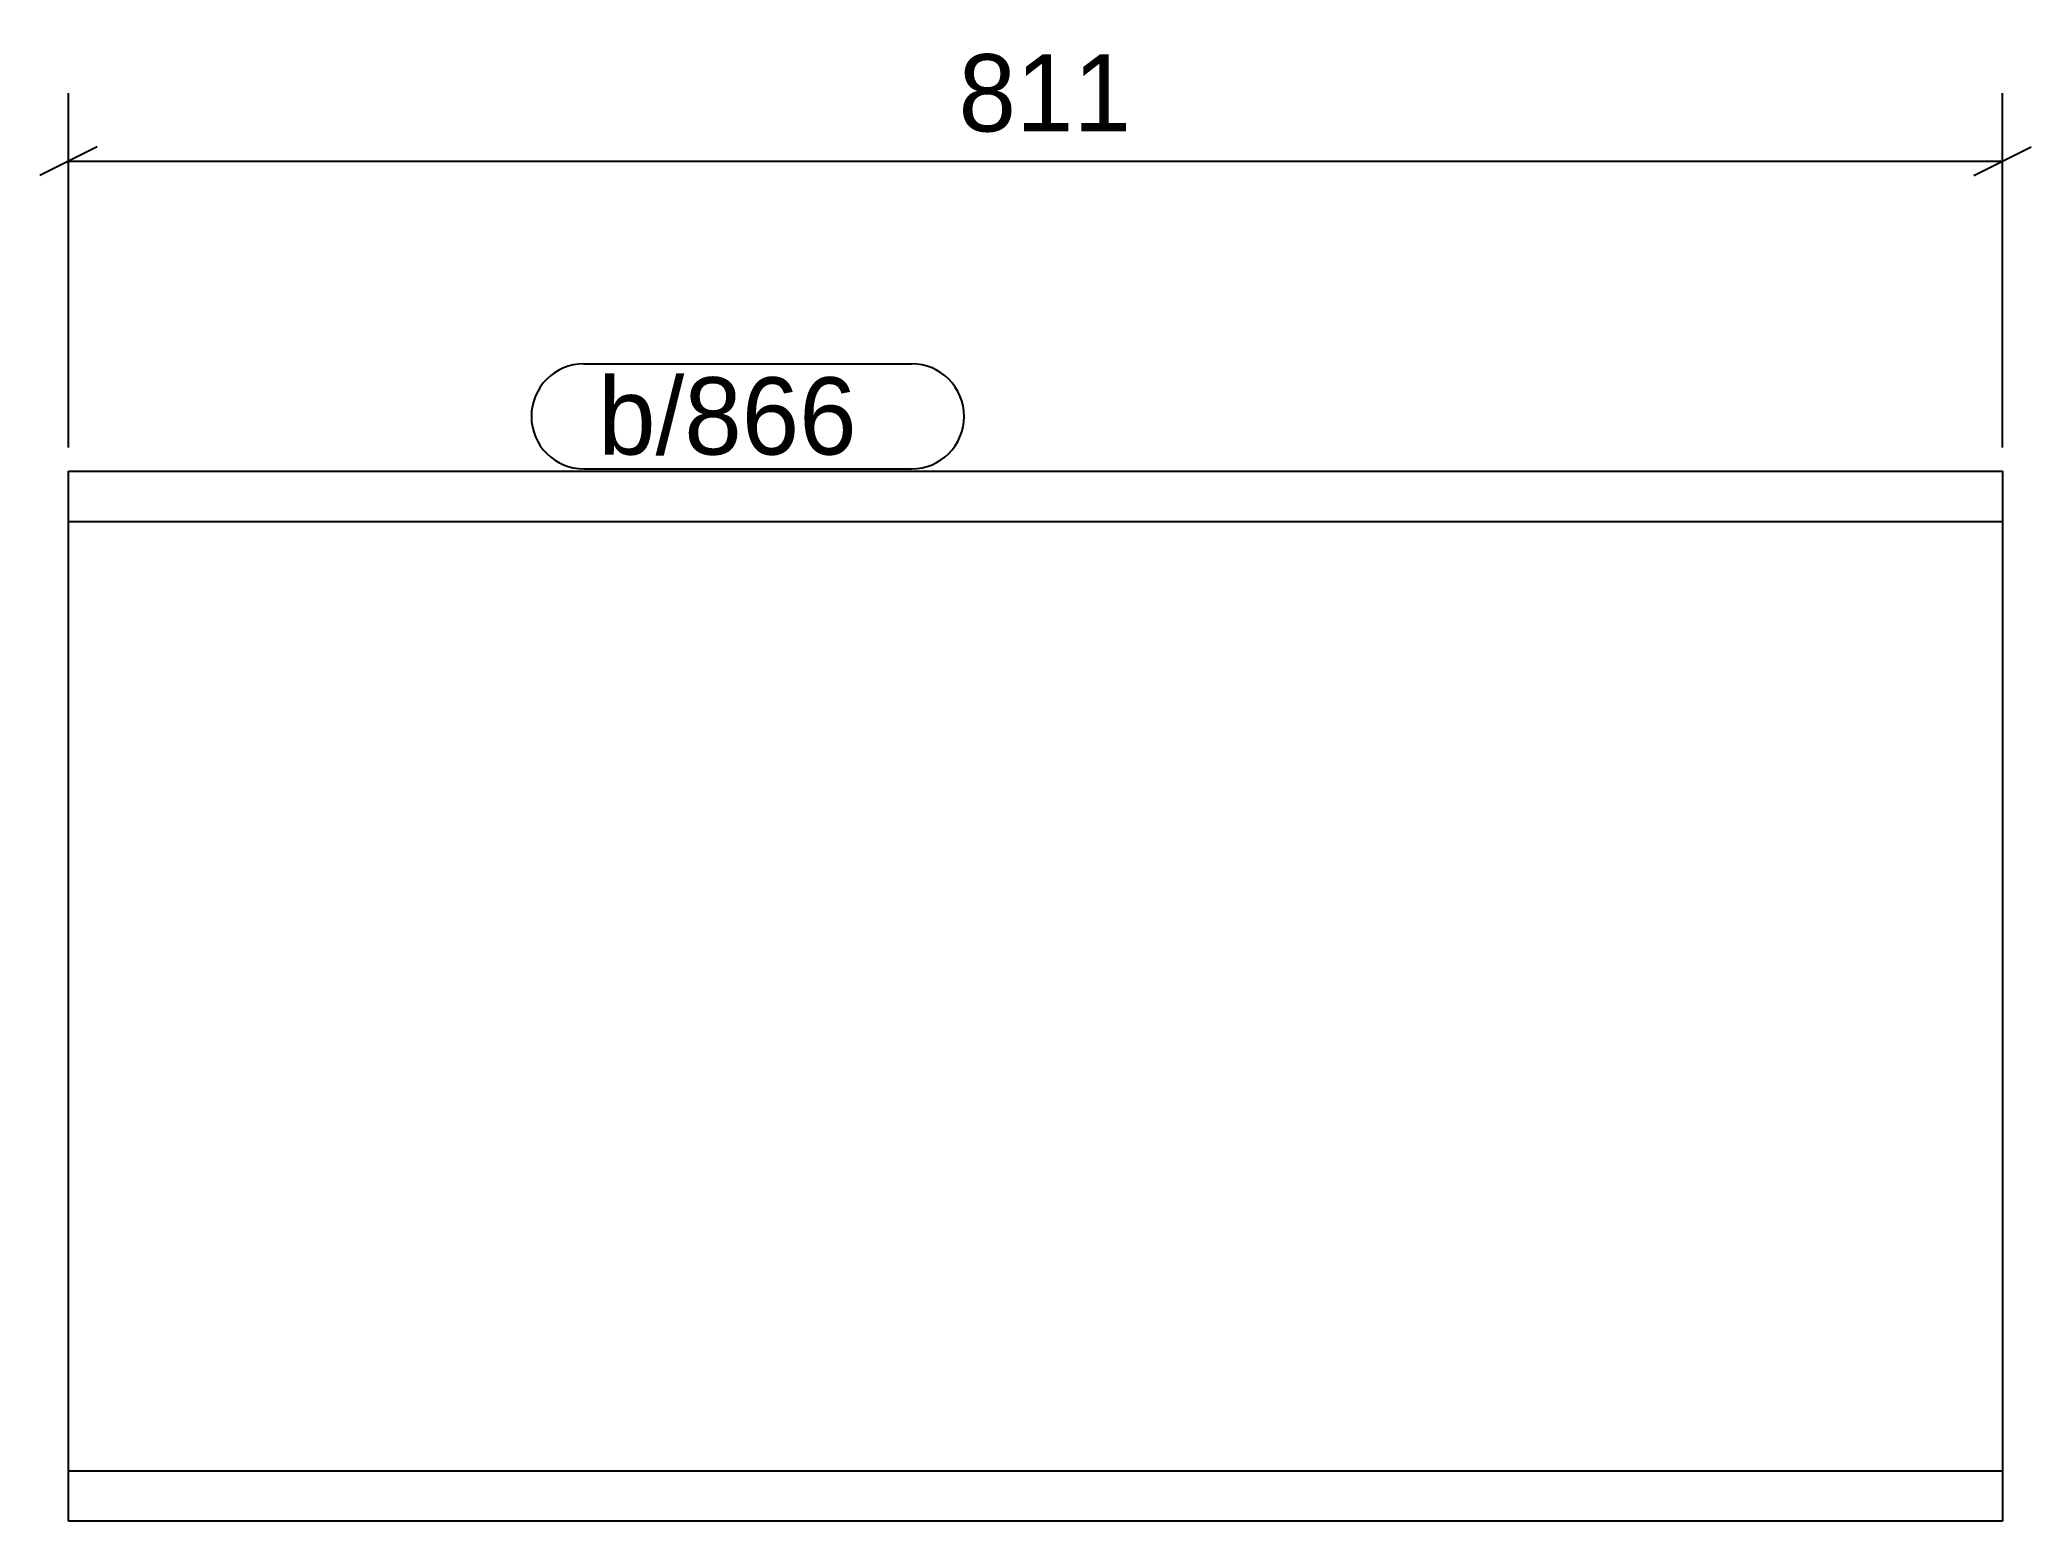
# Model space of a CAD drawing. Header units: millimetres. Extents: x 32 to 867, y 32 to 653.
import ezdxf

# ---------------------------------------------------------------- set-up
doc = ezdxf.new("R2010")
doc.units = ezdxf.units.MM
doc.styles.add('Comic Sans MS', font='COMIC.TTF', dxfattribs={"height": 0.2})

msp = doc.modelspace()

# ---------------------------------------------------------------- linework, layer by layer
at = {"color": 8, "linetype": 'Continuous'}
for p, q in [((44, 482), (44, 630.4)), ((854.6, 482), (854.6, 630.4)), ((56, 608), (32, 596)), ((44, 602), (854.6, 602)), ((842.6, 596), (866.6, 608))]:
    msp.add_line(p, q, dxfattribs=at)
at = {"color": 7, "linetype": 'Continuous'}
for p, q in [((260, 517), (397.38, 517)), ((44, 32), (44, 472)), ((44, 472), (854.6, 472)), ((260, 473), (397.38, 473)), ((854.6, 472), (854.6, 32)), ((44, 451), (854.6, 451)), ((854.6, 53), (44, 53)), ((854.6, 32), (44, 32))]:
    msp.add_line(p, q, dxfattribs=at)
for centre, start, end in [((260, 495), 90, 270), ((397.38, 495), 270, 90)]:
    msp.add_arc(centre, 22, start, end, dxfattribs=at)

# ---------------------------------------------------------------- wipeouts: each hides what was drawn before it
at = {"color": 0}
for points in [[(487.95, 608), (487.95, 652.8), (410.65, 652.8), (410.65, 608)], [(391.38, 479), (391.38, 511), (266, 511), (266, 479)]]:
    msp.add_wipeout(points, dxfattribs=at)

# ---------------------------------------------------------------- next in the draw order: texts
at = {"color": 3, "style": 'Comic Sans MS'}
msp.add_text('811', height=32.375, dxfattribs=at).set_placement((417.05, 614.4))

# ---------------------------------------------------------------- next in the draw order: wipeouts: each hides what was drawn before it
at = {"color": 0}
msp.add_wipeout([(391.38, 479), (391.38, 511), (266, 511), (266, 479)], dxfattribs=at)

# ---------------------------------------------------------------- next in the draw order: texts
at = {"color": 3, "style": 'Comic Sans MS'}
msp.add_text('b/866', height=32.375, dxfattribs=at).set_placement((266, 479))

doc.saveas('drawing.dxf')
